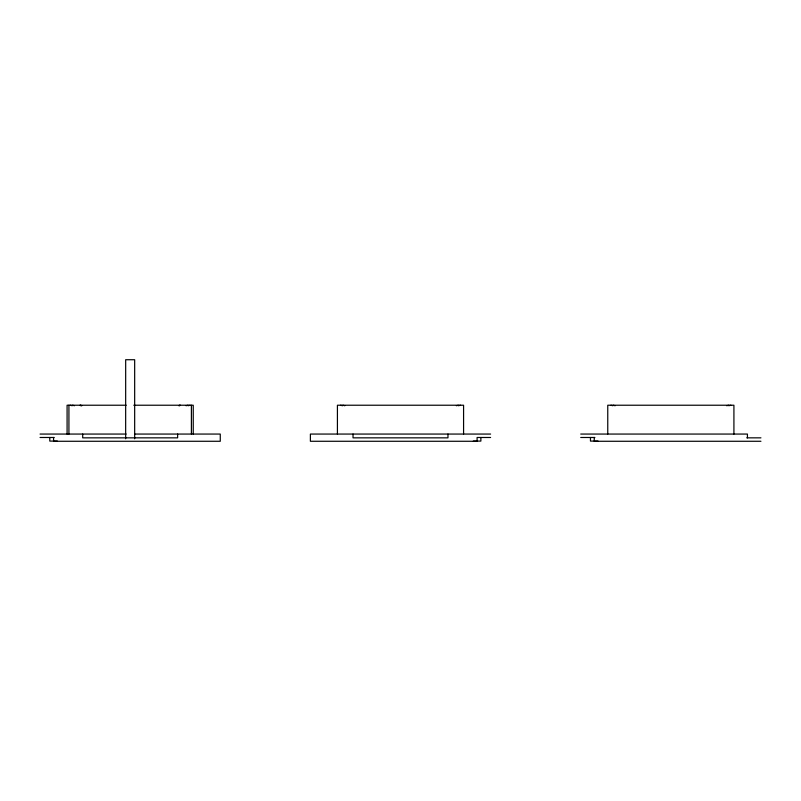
<?xml version="1.0" encoding="UTF-8"?>
<svg xmlns="http://www.w3.org/2000/svg" width="801" height="801" viewBox="0 0 801 801"><rect width="100%" height="100%" fill="white"/><g stroke="black" fill="none" stroke-linecap="round" stroke-linejoin="round"><path stroke-width="1.2" d="M178.833 405.757L179.784 405.226M179.554 405.707L180.435 405.226M186.052 405.737L188.025 405.226M188.105 405.737L190.207 405.226M456.39 405.737L458.362 405.226M458.442 405.737L460.545 405.226M726.727 405.737L728.7 405.226M728.78 405.737L730.882 405.226M126.208 405.226L67.084 405.226L67.084 434.062M133.787 405.226L193.241 405.226L193.241 434.062M80 405.226L81.772 405.787M179.284 405.476L179.935 405.476M40.06 434.062L126.147 434.062M134.688 434.062L220.265 434.062L220.275 441.271L53.567 441.271L53.567 437.486M490.602 434.062L310.398 434.062L310.387 441.271L477.096 441.271L477.096 437.486L490.602 437.486M580.735 434.062L747.433 434.062L747.433 437.847M40.06 437.486L54.218 437.486M580.735 437.486L594.893 437.486M746.782 437.847L760.94 437.847M57.342 441.091L49.792 441.091L49.782 437.486M473.321 441.091L480.87 441.091L480.88 437.486M598.017 441.091L590.467 441.091L590.457 437.486M760.94 441.271L594.242 441.271L594.242 437.486M610.903 405.226L612.875 405.737M340.565 405.226L342.538 405.737M70.228 405.226L72.2 405.737M613.226 405.226L615.138 405.737M342.888 405.226L344.8 405.737M72.551 405.226L74.463 405.737M81.201 405.446L80.761 405.226M80.47 405.456L81.011 405.787M733.916 434.062L733.916 405.226L607.759 405.226L607.759 434.062M463.579 434.062L463.579 405.226L337.421 405.226L337.421 434.062M447.969 434.062L447.969 437.847L353.031 437.847L353.031 434.062M191.399 405.226L191.399 434.062M177.632 434.062L177.632 437.847L82.693 437.847L82.693 434.062M134.668 438.798L134.668 359.729L125.677 359.729L125.657 438.798M68.926 405.226L68.926 434.062"/></g></svg>
